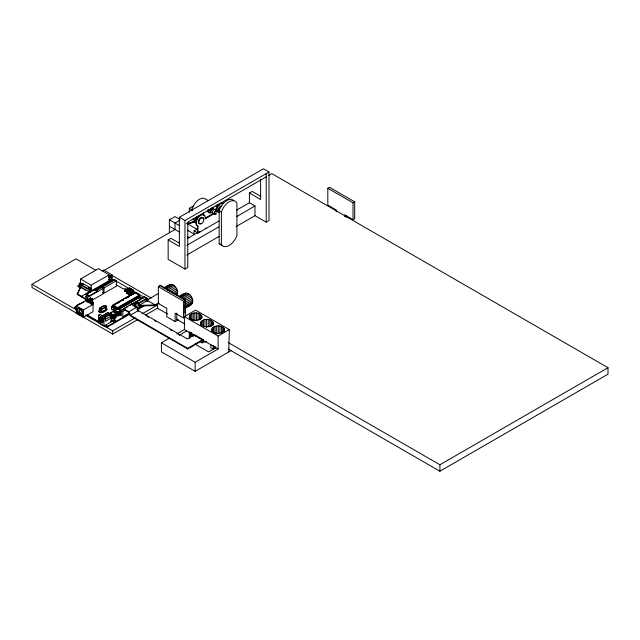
<?xml version="1.0" encoding="UTF-8"?>
<svg xmlns="http://www.w3.org/2000/svg" width="640" height="640" viewBox="0 0 640 640"><rect width="100%" height="100%" fill="white"/><g stroke="black" fill="none" stroke-linecap="round" stroke-linejoin="round"><path stroke-width="0.96" d="M87.056 301.968L87.456 299.752L87.848 301.968M87.456 300.672L87.848 300.448L87.056 300.448L87.456 300.672L87.744 299.92M88.584 302.608L88.984 298.872L89.384 302.608M88.984 302.08L89.28 299.04M90.184 301.688L90.584 301.92L90.984 298.64L90.584 297.944L90.184 298.64L90.608 303.784L90.984 298.64L90.184 298.64L90.584 298.864M91.816 302.624L92.216 298.888L92.608 302.624L91.816 302.624L92.608 302.624M103.864 270.752L103.872 270.112L111.976 274.784L111.976 279.192M120.504 314.336L120.504 310.824L119.776 309.776L119.992 311.056L117.808 311.904L117.808 315.888M117.808 309.272C122.968 309.616 113.664 309.44 117.808 309.176M127.52 292.584L127.912 288.84L128.312 292.584L127.52 292.584L128.312 292.584M127.912 292.816L127.912 288.84M129.144 291.648L129.944 291.648L129.144 291.648L129.544 287.904L129.944 288.592L129.448 293.696L129.448 289.728L129.448 290.648M129.448 293.696L129.448 289.728M129.544 291.416L129.544 287.904M130.648 294.392L131.072 288.784L131.448 294.392L130.648 294.392L131.048 294.624L131.072 288.784M132.28 293.456L132.672 289.712L133.072 293.456L132.28 293.456L132.672 293.68L132.672 289.712M132.672 293.224L132.672 290.176L133.072 290.4L132.672 290.632M189.328 212.28L189.328 208.304L193.328 205.992M190.528 223.112L195.608 219.728M187.032 223.848L195.88 221.984L195.32 221.664L194.944 218.328M197.408 232.752L197.408 225.744A6.336 3.656 -60 0 1 196.808 218.808A6.336 3.656 -60 0 1 203.12 214.472L203.696 214.8A6.336 3.656 -60.1 0 0 197.392 219.136A6.336 3.656 -60.1 0 0 197.992 226.08L197.992 233.088L218.968 220.976M134.736 293.336C134.36 291.176 140.048 294.552 139.52 296.096L117.544 308.96L112.656 306.08L112.632 305.36L134.744 292.592L139.544 295.368L117.432 308.136L112.632 305.36L134.88 292.552M139.088 297.024L139.072 297.632L138.912 295.976L138.24 296.36L138.72 297.832L138.328 296.552L139.16 296.248L138.704 297.248M189.336 316.056C189.84 321.536 199.704 321.632 201.872 317.144C201.368 311.664 191.504 311.568 189.336 316.056L189.336 318.056M128.28 303.856C128.12 299.688 127.344 305.96 127.352 302.888L128.176 302.248M131.432 302.04C131.264 297.96 130.52 304.04 130.504 301.064L131.528 300.544L130.416 300.96M136.144 299.32C136.12 295.144 135.12 301.424 135.216 298.344L136.232 297.824M190.648 332.312L190.696 336.288L190.896 332.352L190.648 336.312L189.792 337.136L189.792 332.136M191.84 313.656L191.84 320.656M129.832 294.6L130.464 295.528L129.832 295.168L129.864 294.104L128.264 293.688M93.432 302.28L93.432 302.848L91.912 303.192L91.856 304.312L91.912 303.768L93.4 303.416L93.432 302.28L91.248 301.016L89.656 301.368L89.656 301.936L90.984 301.688L90.584 301.92M138.568 297.2L139.232 296.816M91.912 303.192L91.2 304.12M132.08 293.392L132.144 292.248L132.08 293.392L133.032 293.376M185.208 307.92C190.408 306.776 195.232 302.04 191.488 296.976C189.192 291.696 183.072 292.52 179.656 296.488M112.88 314.456L112.816 318.424L111.848 318.192L112.032 314.256C113.256 314.984 116.688 314.136 115.304 312.368C118.504 315.704 108.192 315.744 111.384 312.368L111.104 312.544C111.12 311.48 115.304 311.984 114.84 312.12M117.808 311.904L117.288 312.352L117.288 315.856L115.568 315.2M114.752 305.048L114.664 304.488L114.592 304.96M117.896 303.232L117.808 302.672L117.736 303.144M113.448 305.8L113.36 305.248L113.28 305.712M119.4 307.232L119.736 308.072C122.864 307 117.136 309.592 120.32 306.712C120.848 308.336 120.216 308.608 120.32 306.712M120.976 306.328L121.312 307.168C124.44 306.096 118.712 308.688 121.896 305.8C122.424 307.432 121.792 307.704 121.896 305.8M122.536 305.424L122.872 306.264C125.992 305.192 120.264 307.784 123.448 304.904C123.984 306.528 123.344 306.8 123.448 304.904M124.112 304.52L124.448 305.36C127.568 304.288 121.84 306.88 125.024 303.992C125.56 305.624 124.92 305.896 125.024 303.992M125.688 303.608L126.024 304.448C129.144 303.376 123.416 305.968 126.6 303.08C127.128 304.712 126.496 304.984 126.6 303.08M127.696 304.072C126.96 303.112 129.552 302.552 127.6 303.536M129.272 303.16L129.224 302.576C131.904 302.024 126.736 303.752 129.752 301.264C130.296 302.808 129.648 303.232 129.752 301.336M130.848 302.256C130.152 301.232 132.648 300.824 130.8 301.664M131.968 299.984L132.304 300.816C135.432 299.744 129.704 302.344 132.88 299.456C133.424 301 132.776 301.424 132.88 299.528M133.976 300.44C133.416 297.792 133.872 300.76 134.064 299.928C134.544 300.68 135.44 298.256 133.544 299.072L134.704 298.824L134.784 299.392L133.936 299.856M135.552 299.536C134.824 298.576 137.408 298.016 135.456 299M119.312 302.232L119.632 301.776M120.864 301.336L121.952 300.288M122.44 300.424L122.568 299.928M125.592 298.608L125.768 298.088M128.744 296.784L128.92 296.272M136.744 297.224L137.08 298.064C139.912 297.056 134.648 299.552 137.608 296.728C138.144 298.352 137.52 298.624 137.608 296.728M200.68 322.288C200.584 327.944 210.632 328.144 213.048 323.912C213.136 318.256 203.088 318.056 200.68 322.288L200.68 325.272M133.28 294.168L133.456 293.648M112.032 314.256L111.168 313.648L111.168 312.6L110.856 314.56M115.32 312.856L115.32 310.232L115.848 309.776L115.168 310.52L115.112 312.576M117.352 311.88L115.496 310.8L116.496 309.4M115.448 310.536C114.336 313 121.288 313 120.176 310.536M191.912 210.288L192.04 209.512A11.096 6.392 -60 0 1 205.4 198.992L207.856 200.408M123.504 299.992L123.432 299.432L123.344 299.904M131.36 295.456L131.288 294.896L131.2 295.368M128.224 293.712L126.688 293.296L126.768 292.256L128.936 291.008L129.864 290.976L130.424 291.864L131.416 291.832L131.416 292.4L133.672 293.176M126.688 293.296L126.768 292.256M106.168 306.048L105.84 306.864L101.696 309.064L101.6 312.096L99.36 311.744L99.28 308.792C100.768 307.104 104.312 304.28 106.416 306.344L106.496 309.288L101.6 312.096M216.216 211.072L217.824 206.64A6.336 3.664 -60 0 1 223.272 203.272M115.44 304.472L115.528 303.992M118.632 302.624L118.968 302.16L117.968 302.768M126.496 298.088L126.584 297.608M128.16 296.704C128.456 297.896 128.088 295.488 127.4 297.32M139.352 295.136L117.504 307.744L117.544 308.96M102.176 320.128L102.728 319.36L103.344 321.44L103.176 322.272L102.032 322.944L100.432 322.016L99.28 320.024L99.28 318.168L100.432 317.504C103.24 317.544 102.208 320.936 102.832 320.032M102.568 320.184C100.696 319.96 103.048 317.992 102.2 319.664M101.84 319.736L101.936 319.088M88.68 301.384L89.48 301.384L88.68 301.384L89.376 300.864L89.48 302.912M90.216 300.504L90.608 299.808L91.008 300.504L90.216 300.504L91.008 300.504M131.448 291.344L131.048 290.648L131.048 291.576M164.024 288.064C167.352 285.024 172.944 282.248 175.752 287.304C177.224 289.504 178.56 292.728 176.864 295.152M101.696 309.064L100.84 309.776L100.84 312.288M112.44 314.384L112.312 318.336M116.904 311.8L116.776 315.768M211.784 329.504C213.408 324.584 223.12 324.592 224.456 329.696C222.832 334.624 213.12 334.608 211.784 329.504L211.784 331.496M105.68 314.856L106.088 313.536L106.944 312.992L109.896 314.696L111.16 318.016L111.16 321.856L103.968 326.008L98.496 322.848L98.496 315.16L99.984 314.304L105.464 317.464L105.464 321.304L111.16 318.016L110.568 316.232L111.432 315.736L109.368 313.216L108.064 312.856L102.024 315.888M215.896 209.272L217.24 206.312A6.336 3.656 -60 0 1 223.552 203.368M100.992 309.24L100.104 309.696L100.104 312.208M114.576 308.248L115.024 308.176M116.496 311.672L116.312 315.624M86.032 299.552L77.32 294.528L77.32 293.88L80.848 286.984L89.248 291.84L89.248 289.28L80.848 284.432L80.848 286.984M77.32 294.528L80.304 287.304M105.056 319.52L110.752 316.232L109.896 314.696L105.016 317.512M99.536 308.328L99.36 311.744M79.024 304.456L78.936 304.968M106.248 306.456L106.064 307.224L100.84 309.776L99.36 309.224L99.912 307.936M111.68 314.088L111.44 317.12M116.136 311.504L115.824 317.496L113.864 318.424L113.8 314.456M102.04 318.968L101.904 319.832L102.728 320.152M112.88 311.792L114.248 311.864M119.24 308.368C118.176 305.992 118.952 310.904 118.416 308.048L119.112 307.712L119.24 308.368C117.68 309.296 119.816 307.432 118.992 309.096M124.56 290.448L125.008 291.672L124.56 290.448L125.048 289.88L126.984 289.872L127.424 291.096L126.968 291.656L127.424 290.432M124.56 291.12L126.016 290.28L127.424 291.096M102.2 318.928L101.84 319.544M111.384 313.88L111.104 316.888M115.848 311.296L115.576 317.76M115.264 311.288L115.456 310.136L115.168 312.88M113.232 320.056L112.768 320.648L114.264 321.512L115.76 320.656L114.256 319.784L113.232 320.056L112.768 321.312M115.76 320.656L115.296 321.912L115.296 321.248M105.856 308.192L106.792 308.776C107.016 311.392 101.256 313.936 98.984 312.088L99.216 310.816M98.816 311.568L99.216 311.088M137.08 298.064L137.168 298.608M98.816 311.296L99.936 312.416L101.68 312.368L106.96 309.296M102.384 318.992L102.128 319.568M101.816 319.64L102.328 319.344L102.328 320.176M118.272 311.88L118.336 315.856L120.304 314.928L119.992 310.016M99.28 311.304L99.68 310.888M119.736 308.072L119.84 308.608M121.312 307.168L121.416 307.696M122.872 306.264L122.968 306.8M124.448 305.36L124.544 305.888M126.024 304.448L126.12 304.984M129.176 302.624L128.84 301.792M132.304 300.816L132.4 301.352M184.432 293.976L185.144 293.312M199.584 341.416L201.976 342.8L206.616 341.44M111.032 312.856L110.704 315.456M79.168 304.304L80.44 303.912M169.512 284.984L170.296 284.44M76.528 309.448L74.8 308.456L74.72 307.344L76.776 306.128M74.72 308.008L75.04 307.128M82.408 315.856L82.832 311.472L82.408 315.856L77.16 312.824L77.16 308.68L78.632 307.744L80.992 309.104M77.16 308.68L78.632 307.744M107.312 313.36L108.064 312.856M113.768 310.424L114.056 309.328L113.768 310.424L111.488 309.104L111.488 306.52L115.624 303.944M127.248 297.224L128.408 296.712M131.288 294.896L130.624 295.432M132 294.48L132.968 293.936M102.384 270.968L103.872 270.112M199.568 215.584L198.04 216.464A2.896 1.664 -60 0 0 196.064 220.576M216.096 206.008L217.624 205.128A2.896 1.664 -60 0 1 219.064 204.976M213.672 213.888L205.264 218.744L205.04 216.208L203.12 214.472M111.976 274.784L109 276.512L109 277.16L111.416 275.76M137.68 319.64L112.688 334.072L32 287.488L32 284.256L75.984 258.864L95.792 270.296M169.392 232.752L169.392 219.816L175 216.576L179.8 219.352M266.208 176.856L187.768 222.144L187.768 267.432L184.968 269.048L168.152 259.344L168.152 239.936L179.36 246.408L179.36 217.288L263.408 168.768L269.008 172L269.008 220.528L266.208 222.144L255 215.672L236.232 226.512M179.8 220.272L175 223.048L175 229.52M80.528 282.896L80.528 279.016L98.456 268.664L109.104 274.808L109.104 280.632L86.224 293.84L86.224 296.432M179.36 217.288L184.968 220.528L269.008 172M80.928 286.92L79.288 285.976L79.288 283.392L80.408 282.744L83.688 284.632M103.72 270.664L175.264 229.36M268.368 175.608L271.816 173.616L608 367.712L608 374.184L439.904 471.232L228.168 348.984M80.504 288L77.984 286.544L77.984 285.896L79.688 284.912M80.848 284.432L82.648 283.392L91.056 288.24L91.056 291.472M213.096 213.552L205.352 218.024L205.928 218.36M168.152 239.936L170.96 238.32L179.76 243.4M236.472 210.2L249.4 202.736L249.4 193.032L252.2 191.408L260.824 196.392M80.528 279.016L91.168 285.16L109.104 274.808M89.248 289.28L91.056 288.24M108.448 276.84L110.08 277.784L111.76 276.816L111.76 279.4L110.08 280.376L108.448 279.424M187.432 230.224L194.072 234.056L194.072 230.824L197.472 228.856M89.792 291.528L81.52 296.304L81.52 296.952M94.856 289.744L113 279.264L148.952 300.016M94.856 290.384L112.72 280.072L112.72 279.424M85.976 301.056L85.976 296.576L87.704 295.576M96.336 290.592L101.52 287.6L103.064 288.488L103.064 293.872L89.24 301.848M187.336 238.568L197.68 232.592M86.224 293.84L89.448 295.704L97.72 290.928L97.72 291.576M85.976 296.576L87.512 297.464L103.064 288.488M116.544 280.704L115 279.816L102.48 287.048L104.024 287.936L116.544 280.704L116.544 286.088L104.856 292.832M76.696 305.472L80.408 303.336M76.256 305.912L85.96 300.4L93.024 304.48L93.024 311.72L83.32 317.32L76.256 313.24L76.256 305.912L83.32 309.992L93.024 304.48M81.096 303.624L83.696 302.128M90.88 298.112L90.296 298.112M88.984 299.336L88.584 299.56L89.384 299.56L88.984 298.872M89.376 300.864L88.784 300.864M90.904 299.976L90.32 299.976M92.504 299.056L91.92 299.056M186.904 245.288L218.8 226.872M236.904 216.424L255 205.968L255 215.672M79.608 309.6L82.016 310.992L82.016 313.608L79.608 312.216L79.608 309.6L81.288 308.632M78.208 307.984L81.776 309.56M77.16 312.824L77.584 312.584L82.832 315.616M81.608 309.752L78.808 308.136L77.872 308.76L77.872 312.448L79.488 311.512M186.784 255.056L219.168 236.36M127.52 289.536L128.208 289.008M129.144 288.592L129.832 288.072M129.544 288.824L129.544 288.368M125.008 291.008L126.968 290.984M129.744 289.896L129.152 289.896M130.784 288.96L131.368 288.96M129.048 290.416L129.848 290.416M130.68 289.48L131.472 289.48L131.072 289.712M131.344 290.824L130.752 290.824M132.968 289.88L132.384 289.88M129.048 293.472L129.848 293.472M131.072 292.76L131.072 289.128M122.52 299.96L123.528 299.384M130.376 295.416L131.392 294.84M122.768 299.968L123.68 299.44M117.504 303.048L119.224 302.056M121.8 300.568L123.52 299.576M125.232 298.584L130.392 295.608M132.104 294.616L133.824 293.624M114.456 305.04L116.136 304.072M113.8 306.144L113.448 306.352L113.904 306.208M113.616 308.032L115.296 307.064M104.04 315.184L105.752 314.2M99.28 318.168L101 317.184M102.728 316.672L108.416 313.384L109.816 314.856L110.672 314.36M99.12 319L101.688 317.52M108.416 313.384L109.368 313.216M119.112 307.712L118.576 308.136M119.4 307.312L120.464 306.824M120.976 306.4L122.04 305.912M122.536 305.504L123.6 305.016M124.112 304.592L125.176 304.104M125.688 303.688L126.752 303.192M127.264 302.776L128.328 302.288M128.84 301.864L129.904 301.376M131.968 300.056L133.128 299.728M136.184 297.744L135.368 298.44M136.744 297.304L137.752 296.84M139.112 296.168L138.488 296.64M120.52 306.904L119.648 307.512M122.096 305.992L121.224 306.6M123.648 305.096L122.784 305.704M125.224 304.184L124.36 304.792M126.8 303.272L125.936 303.888M133.08 299.648L132.216 300.256M134.656 298.736L133.792 299.344M137.808 296.92L136.992 297.504M139.52 296.096L117.44 308.848L112.656 306.08M99.28 320.024L101.856 318.544M104.6 316.944L108.888 314.472L108.088 313.824M336.224 211.728L336.224 209.952L327.816 205.096L327.816 188.28L329.496 187.304L354.696 201.856L354.696 218.68L353.016 219.648L344.608 214.792L344.608 216.576M118.416 309.272L139.432 297.144L139.872 297.12L139.872 299.704M118.4 309.52L139.872 297.12M178.272 319.792L175.128 321.6L166.744 316.76L166.744 308.344L158.336 303.496L158.336 286.672L160.016 285.704M98.496 315.16L103.968 318.328L105.464 317.464M99.752 321.08L102.328 319.592M123.432 308.624L131.416 304.016L136.856 307.16L138.312 310.616L187.352 338.928L194.64 334.728L202.96 339.528L202.96 340.176L187.688 348.984L130.328 315.872L128.872 312.416L123.432 309.272L123.432 308.624L128.872 311.768L130.328 315.224L187.688 348.344L202.96 339.528M100.432 322.016L103 320.528M122.624 309.352L120.096 310.808L120.456 311.128M131.864 304.016L136.064 301.584M159.136 303.24L155.088 305.576L139.032 306.016L138.416 305.664L138.416 303.04L136.736 302.072L136.736 301.424L144.584 296.896L146.88 298.224L146.88 301.488M120.112 311.112L127.984 306.64M129.568 305.656L144.72 296.976M101.232 322.664L102.944 321.68M102.032 322.944L103.744 321.952M111.16 318.016L111.792 317.296L111.432 315.736M121.312 315.872L121.312 310.496L122.856 311.384L125.36 309.936M132.864 305.6L135.368 304.152L133.832 303.264M135.384 306.856L135.384 302.368L136.92 303.264L138.624 302.28M136.736 301.424L139.032 302.752L146.88 298.224M164.224 288.36L171.288 284.288M166.616 287.232L168.968 285.872M139.032 303.4L146.88 298.872M165.344 288.6L172.4 284.52M158.416 293.472L146.824 300.16L155.088 304.936L158.328 303.064M166.512 289.208L173.568 285.136M138.416 305.016L139.032 305.368L147.44 300.52L147.44 301.168L146.264 300.488M128.872 311.768L136.856 307.16M167.656 290.16L174.712 286.088M123.688 316.28L129.528 312.912M137.768 308.152L141.168 306.192M105.04 325.24L107.544 326.288L129.336 313.736M137.048 309.28L143.04 305.824M169.48 290.928L175.752 287.304M104.176 325.408L107.544 326.952L130.192 313.904M137.048 309.952L144.76 305.496M130.328 315.224L138.312 310.616M171.128 291.888L176.616 288.72M172.536 292.936L177.248 290.216M174.464 293.52L177.6 291.712M175.296 294.448L177.656 293.088M85.216 314.976L112.688 330.84L135.096 317.896M141.992 313.92L157.512 304.96L157.512 308.192L145.44 315.16M179.728 296.696L186.072 293.024M180.096 297.208L187.152 293.136M181.256 297.704L188.312 293.632M182.416 298.552L189.472 294.472M184.28 299.24L190.552 295.616M327.816 188.28L353.016 202.824L354.696 201.856M185.512 299.776L184.952 300.096L184.952 313.04L185.512 312.712L185.512 299.776L160.296 285.216L159.736 285.544L185.216 300.248L185.216 316.08M158.336 286.672L183.536 301.224L185.216 300.248M185.208 300.6L191.488 296.976M185.136 302.536L192.2 298.456M185.584 304.04L192.648 299.968M184.952 305.92L192.8 301.392M185.584 306.72L192.648 302.64M185.064 307.752L192.2 303.632M196.16 336.328L184.4 329.536L184.4 316.6L195.6 310.128L229.328 329.6L228.768 351.92M231.08 350.584L195.152 371.328L161.424 351.856L161.424 342.8L169.08 338.384M176.736 333.96L184.4 329.536M179.448 335.088L186.728 330.888M193.016 336.304L194.64 335.368L196.304 336.328M184.4 316.6L218.12 336.072L229.328 329.6M215.864 347.704L208.584 351.912L194.872 344M161.424 342.8L195.152 362.272L218.12 349.008L218.12 336.072M228.168 342.52L439.904 464.76L608 367.712M190.696 336.288L193.288 335.192M99.68 308.376L104.144 306.008L105.688 305.888L106.416 306.344L106.496 309.288M136.36 298.48L136.032 299.256L136.032 297.632M134.784 299.392L134.456 300.168M133.208 300.296L132.88 301.08M130.072 302.104L129.752 302.888M131.648 301.2L131.328 301.976L131.328 300.432M128.496 303.016L128.176 303.792L128.264 302.36M126.92 303.928L126.6 304.704M123.768 305.744L123.448 306.528M125.344 304.84L125.024 305.616M122.216 306.648L121.888 307.424M120.64 307.552L120.312 308.336M137.928 297.576L137.616 298.344M201.088 217.976L201.368 217.856A2.896 1.672 -60 0 1 202.288 217.936M137.616 297.424L137.616 298.4M102.832 319.6L102.248 319.776M190.552 304.584L191.488 304.296M113.232 320.72L114.256 320.456L115.76 321.32M186.752 223.464L195.32 221.664M192.088 219.336L195.888 218.536M102.872 319.84L102.264 319.88M131.448 294.984L131.448 295.552M139.032 305.368L155.088 304.936L155.088 305.576M114.68 307.992L114.344 308.248M110.752 316.232L110.928 317.792M126.688 292.72L128.224 293.136L128.264 294.264L129.864 294.672M130.464 294.96L131.448 294.984M129.84 301.448L129.088 302.064M249.4 193.032L260.608 199.496L260.608 179.592M249.4 202.736L255 205.968M217.24 206.312L217.824 206.64M216.112 208.672L216.696 209.008M233.864 200.656A12.016 6.936 -60 0 0 226.088 201A12.016 6.936 -60 0 0 219.144 210.792L221.384 212.08L221.384 244.76A12.672 7.32 -60 0 0 229.144 245.448A12.672 7.32 -60 0 0 236.904 235.792L236.904 203.12A12.016 6.936 -60 0 0 229.144 201.776A12.016 6.936 -60 0 0 221.384 212.08M204.824 215.856L203.92 214.992M189.328 208.304L192.528 210.152M205.368 228.176L205.928 228.504M197.408 225.744L197.992 226.08M187.232 223.64L197.184 229.384M199.432 231.584L200.008 231.92M197.408 230.92L197.992 231.256M219.144 210.792L219.144 243.464L221.384 244.76M194.072 230.824L197.992 233.088M169.392 219.816L179.144 225.44M169.392 226.28L179.144 231.912M187.432 236.696L189.096 237.656M111.496 275.16L151.256 298.112M110.128 275.872L111.76 276.816M129.248 288.072L129.544 291.872M127.624 289.008L127.912 289.768L128.312 289.536L127.912 289.304M134.592 293.576L126.264 288.768L123.112 288.76L115.936 284.616M139.592 296.464L142.92 298.384M157.304 308.072L167.672 314.064M176.312 319.048L184.96 324.04M197.968 337.296L202.128 339.696M197.872 337.32L200.44 338.8M202.152 339.792L218.12 349.008M133.744 306.008L135.304 306.904M146.92 316.232L148.64 317.224M154.664 320.704L156.384 321.696M170.144 329.64L171.864 330.632M177.888 334.112L179.608 335.104M102.48 292.424L104.024 293.312L104.024 287.936M94.496 289.064L97.72 290.928M88.536 287.432L91.056 288.888L89.248 289.928L80.848 285.08M79.288 283.392L80.928 284.336M113.032 305.168L117.504 307.744M77.984 285.896L82.184 288.32M83.864 289.288L85.544 290.264M116.776 309.288L111.488 306.52L116.672 309.512M113.768 309.44L115.264 310.312M111.936 309L114.056 310.224M86.784 294.816L89.448 296.352L89.448 295.704M77.32 293.88L86.224 299.016M85.76 300.424L92.824 304.504M74.72 307.344L76.528 308.784M86.896 314.768L98.992 321.752M86.896 315.432L98.992 322.416M32 284.256L76.632 310.024M77.872 312.448L82.544 315.144L82.544 311.456M105.688 308.4L106.416 308.856M99.616 308.728L100.304 309.168M119.48 309.576L120.056 309.96L120.056 315.2M115.008 312.16L115.576 312.544M120.128 310.272L120.456 314.632M115.656 312.856L115.984 317.2M108.512 313.712L109.816 314.856M105.84 306.864L106.064 309.736M119.48 311.504L119.72 315.432M115.008 314.088L115.248 317.992M81.36 309.8L82.408 311.712M102.04 319.752L101.896 319.28M137.224 308.672L138.312 311.264M119.12 311.672L119.312 315.624M114.656 314.256L114.84 318.192M111.16 321.856L110.928 321.184L111.792 320.688L111.792 317.296M106.96 309.568L106.792 308.776M118.712 311.8L118.84 315.768M114.248 314.384L114.376 318.336M89.656 301.368L89.696 301.912M439.904 464.76L439.904 471.232M353.016 202.824L353.016 219.648M346.288 215.696L346.288 217.56M266.208 173.616L266.208 222.144M224.288 328.744L224.288 331.744M223.696 327.856L223.696 331.856M222.72 327.08L222.72 332.08M221.432 326.48L221.432 333.48M219.92 326.088L219.92 333.088M218.288 325.944L218.288 333.944M216.64 326.04L216.64 334.04M215.096 326.384L215.096 333.384M215.096 346.384L215.096 348.384M213.76 326.944L213.76 332.944M213.76 345.944L213.76 348.944M213.2 322.96L213.2 324.96M213.248 345.688L213.248 349.304L210.832 347.912L210.832 344.288M212.92 322.016L212.92 325.016M212.72 327.688L212.72 331.672M212.224 321.152L212.224 325.152M212.048 328.56L212.048 331.544M211.168 320.416L211.168 326.416M209.816 319.864L209.816 326.864M208.264 319.528L208.264 326.528M206.616 319.44L206.616 327.44M204.984 319.6L204.984 326.6M203.48 320L203.48 327M203.48 340L203.48 342M202.208 320.616L202.208 325.616M202.208 340.608L202.208 342.608M201.976 340.08L201.976 342.8M201.904 316.184L201.904 318.184M201.504 315.264L201.504 318.264M201.256 321.392L201.256 324.376M200.704 314.424L200.704 319.424M199.552 313.736L199.552 319.736M198.136 313.24L198.136 320.24M196.544 312.976L196.544 319.976M195.152 362.272L195.152 371.328M194.888 312.96L194.888 319.96M193.288 313.192L193.288 320.192M191.84 332.656L191.84 335.656M190.648 314.32L190.648 319.32M189.792 315.136L189.792 319.136M189.336 332.056L189.32 338.448M187.688 348.344L187.688 348.984M184.968 220.528L184.968 269.048M183.536 301.224L183.536 318.04L175.128 313.192L175.128 321.6M176.816 313.112L176.816 319.336M146.264 297.864L146.264 301.136M144.584 296.896L144.584 297.544M139.032 302.752L139.032 306.016M136.92 303.264L136.92 307.744M131.416 304.016L131.416 304.664M129.864 294.104L129.832 295.168M128.936 291.008L128.936 291.576M128.92 294.072L128.92 294.64M128.224 293.136L128.264 294.264M127.4 293.136L127.4 293.712M126.984 289.872L126.984 290.536M126.816 291.072L126.816 291.744M126.016 289.616L126.016 290.28M125.048 289.88L125.048 290.544M124.896 289.968L124.896 290.632M122.856 311.384L122.856 316.76M115.288 320.056L115.288 320.728M114.256 319.784L114.256 320.456M113.344 314.488L113.344 318.448M113.24 321.24L113.24 321.912M112.688 330.84L112.688 334.072M110.08 277.784L110.08 280.376M107.912 326.104L107.912 326.768M107.544 326.288L107.544 326.952M106.768 326.24L106.768 326.904M103.968 318.328L103.968 326.008M95.056 290.04L95.056 289.392L86.784 294.168L86.784 296.536M93.4 302.848L93.4 303.416M92.768 303.208L92.768 303.784M92.216 298.888L92.216 302.856M91.168 285.16L91.168 290.984M90.584 297.944L90.608 303.784M90.296 300.992L90.296 301.568M89.936 289.536L89.936 292.12M89.792 289.616L89.792 292.176M89.08 300.696L89.08 302.68M87.512 297.464L87.512 301.952M83.32 309.992L83.32 317.32M82.648 283.392L82.648 284.032M77.584 308.44L77.584 312.584M74.8 307.784L74.8 308.456M222.424 245.36A12.672 7.32 -60 0 1 219.144 243.464M215.688 213.48A1.192 0.688 -60 0 1 214.856 212.912A1.192 0.688 -60 0 1 215.84 211.472A1.192 0.688 -60 0 1 216.504 212.288M216.528 213.704A2.376 1.368 -60 0 1 214.072 213.952A2.376 1.368 -60 0 1 215.688 210.568A2.376 1.368 -60 0 1 217.312 212.072M214.008 213.48A2.376 1.368 -60 0 1 212.336 212.68A2.376 1.368 -60 0 1 213.72 209.8A2.376 1.368 -60 0 1 215.632 210.096M211.48 212.736A2.376 1.368 -60 0 1 211.304 209.624A2.376 1.368 -60 0 1 213.944 209.128M196.064 219.656A1.704 0.984 -60 0 1 196.072 217.688A1.704 0.984 -60 0 1 197.768 216.704M203.208 218.264A3.528 2.032 -60 0 1 203.328 218.944M200.296 223.632A3.528 2.032 -60 0 1 198.792 220.04A3.528 2.032 -60 0 1 202.936 217.744M216.496 205.448A1.704 0.984 -60 0 1 217.664 205.808M219.264 212.392A3.528 2.032 -60 0 1 218.208 209.12A3.528 2.032 -60 0 1 221.568 205.952M219.288 212.592A3.528 2.032 -60 0 1 218.768 209.448A3.528 2.032 -60 0 1 221.52 206.368M199.072 220.28A2.896 1.672 -60 0 1 199.4 219.608M218.904 208.832A2.896 1.672 -60 0 1 219.232 208.152M216.056 205.136A11.096 6.392 -60 0 1 217.16 206.488M202.968 214.776A11.096 6.392 -60 0 1 203.64 213.008M209.424 212.464A3.568 2.056 -60 0 1 207.648 209.928M213.104 207.04A3.568 2.056 -60 0 1 213.352 209.104M211.568 212.192A3.568 2.056 -60 0 1 208.92 212.688A3.568 2.056 -60 0 1 208.744 209.568M212.184 208.328A1.984 1.144 -60 0 1 212.312 209.072M210.456 211.552A1.984 1.144 -60 0 1 210.008 209.064M210.312 208.656A1.984 1.144 -60 0 1 210.664 208.32M211.384 207.968A1.984 1.144 -60 0 1 211.984 208.088M211.52 212.352A1.984 1.144 -60 0 1 211.248 212.232M210.992 210.792A1.984 1.144 -60 0 1 211.4 209.864M211.704 209.456A1.984 1.144 -60 0 1 212.056 209.12M212.416 208.888A1.984 1.144 -60 0 1 213.376 208.896M92.216 299.344L91.816 299.576L92.608 299.576L92.216 299.344M201.504 223.648A3.528 2.032 -60 0 0 203.496 218.064A3.528 2.032 -60 0 0 199.184 220.784A3.528 2.032 -60 0 0 201.504 223.648"/></g></svg>
